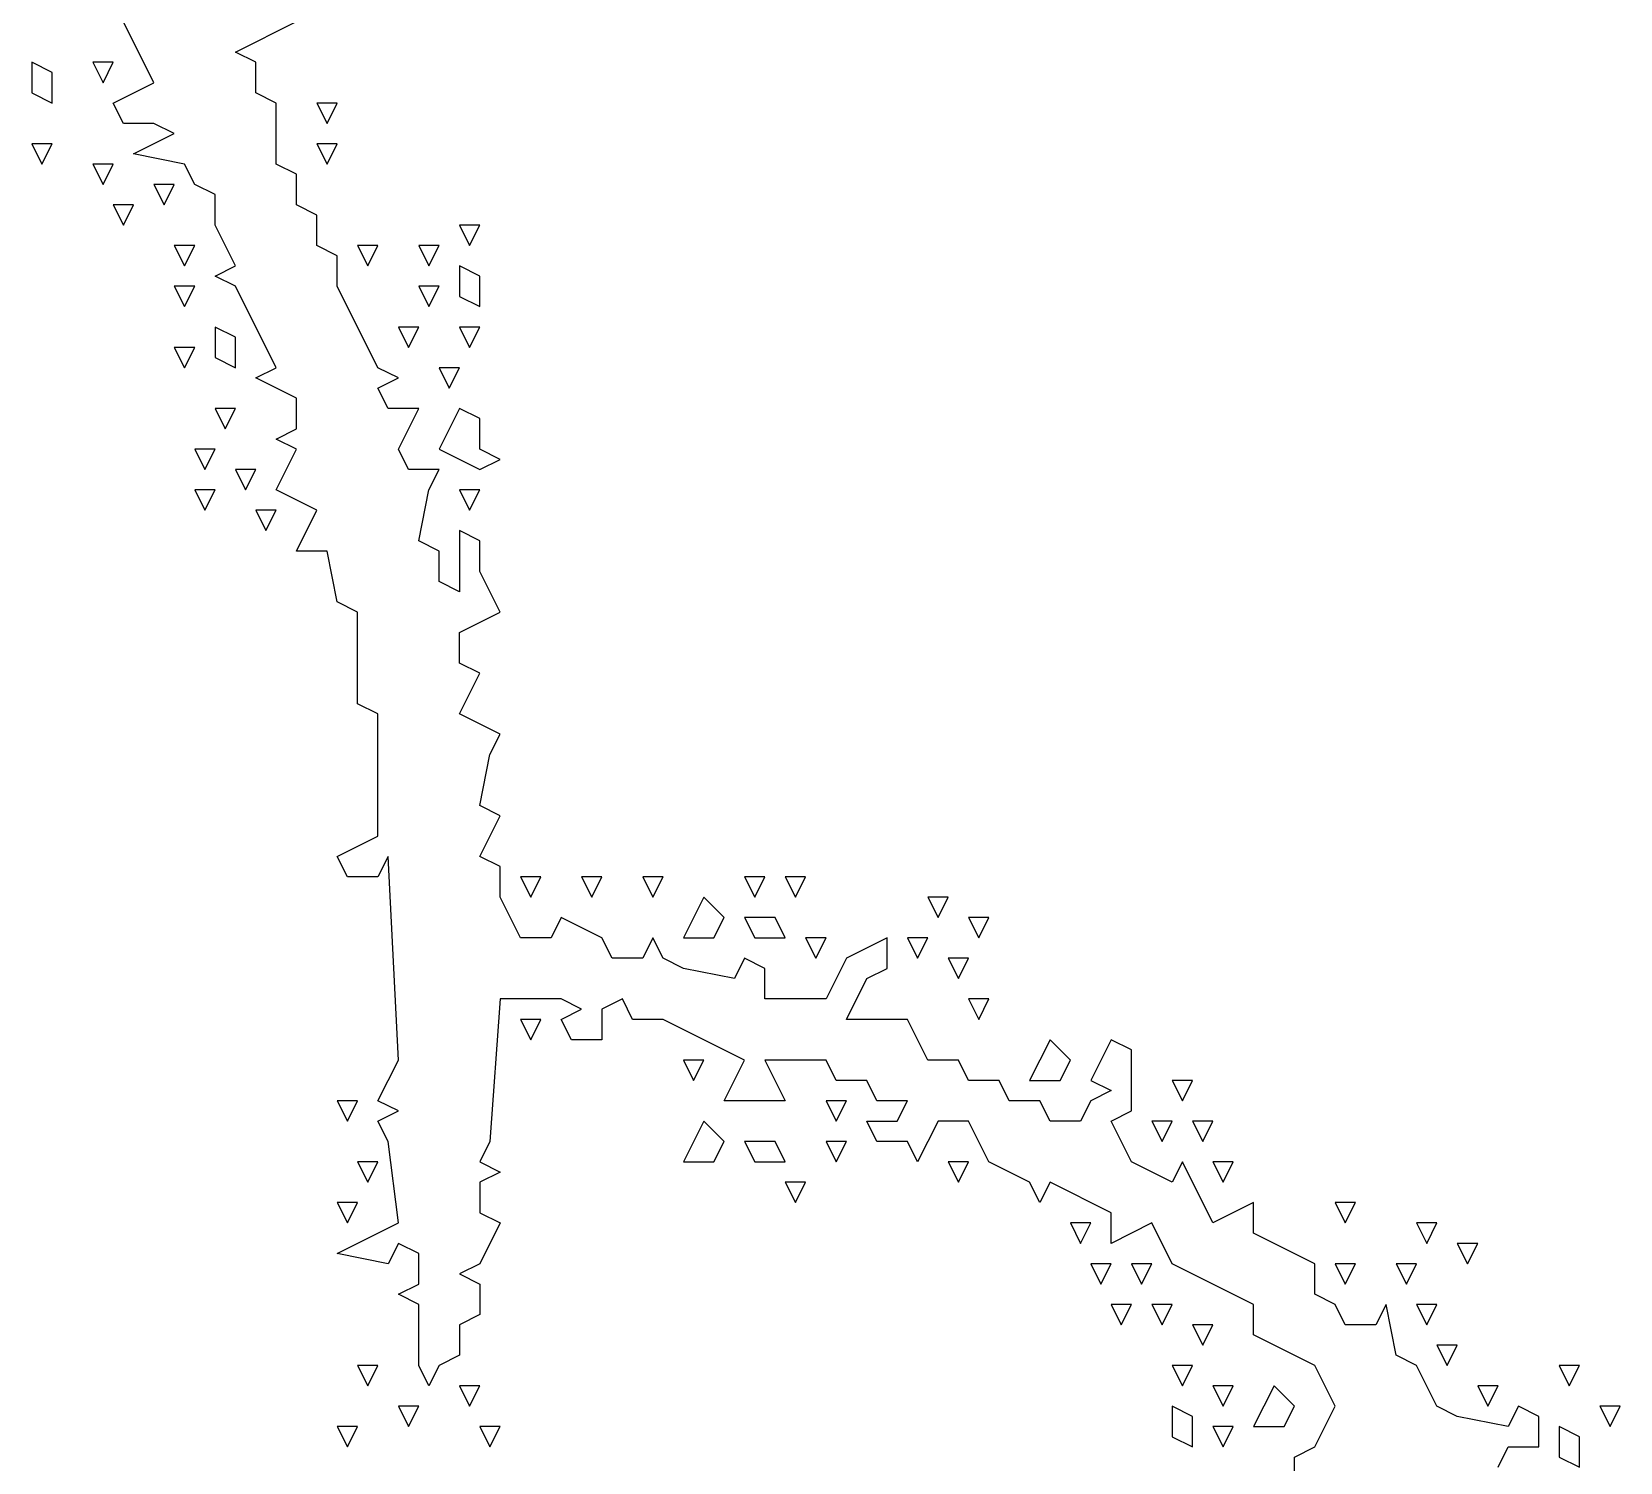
# Model space of a CAD drawing. Extents: x 2 to 124, y 0 to 170.
# Drawn here: x 70.11 to 82.67, y 21.13 to 32.44 of the extents above; entities that cross this region are included whole.
import ezdxf

# ---------------------------------------------------------------- set-up
doc = ezdxf.new("R2010")
doc.units = 0
doc.layers.add('Layer0', color=7, linetype='Continuous')

msp = doc.modelspace()

# ---------------------------------------------------------------- linework, layer by layer
at = {"layer": 'Layer0', "color": 5, "linetype": 'CONTINUOUS'}
for p, q in [((71.07481, 32.03598, 0.1), (70.75284, 32.67992, 0.1)), ((71.71875, 32.27746, 0.1), (72.2017, 32.51894, 0.1)), ((71.87973, 32.19697, 0.1), (71.71875, 32.27746, 0.1)), ((70.1089, 32.19697, 0.1), (70.1089, 31.95549, 0.1)), ((70.26989, 32.11648, 0.1), (70.1089, 32.19697, 0.1)), ((70.59186, 32.19697, 0.1), (70.67235, 32.03598, 0.1)), ((70.75284, 32.19697, 0.1), (70.59186, 32.19697, 0.1)), ((70.67235, 32.03598, 0.1), (70.75284, 32.19697, 0.1)), ((71.87973, 31.95549, 0.1), (71.87973, 32.19697, 0.1)), ((70.26989, 31.875, 0.1), (70.26989, 32.11648, 0.1)), ((70.75284, 31.875, 0.1), (71.07481, 32.03598, 0.1)), ((70.1089, 31.95549, 0.1), (70.26989, 31.875, 0.1)), ((72.04072, 31.875, 0.1), (71.87973, 31.95549, 0.1)), ((70.83333, 31.71402, 0.1), (70.75284, 31.875, 0.1)), ((72.04072, 31.39205, 0.1), (72.04072, 31.875, 0.1)), ((72.36269, 31.875, 0.1), (72.44318, 31.71402, 0.1)), ((72.52367, 31.875, 0.1), (72.36269, 31.875, 0.1)), ((72.44318, 31.71402, 0.1), (72.52367, 31.875, 0.1)), ((71.07481, 31.71402, 0.1), (70.83333, 31.71402, 0.1)), ((71.2358, 31.63352, 0.1), (71.07481, 31.71402, 0.1)), ((70.1089, 31.55303, 0.1), (70.18939, 31.39205, 0.1)), ((70.26989, 31.55303, 0.1), (70.1089, 31.55303, 0.1)), ((70.18939, 31.39205, 0.1), (70.26989, 31.55303, 0.1)), ((70.91383, 31.47254, 0.1), (71.2358, 31.63352, 0.1)), ((72.36269, 31.55303, 0.1), (72.44318, 31.39205, 0.1)), ((72.52367, 31.55303, 0.1), (72.36269, 31.55303, 0.1)), ((72.44318, 31.39205, 0.1), (72.52367, 31.55303, 0.1)), ((70.59186, 31.39205, 0.1), (70.67235, 31.23106, 0.1)), ((70.75284, 31.39205, 0.1), (70.59186, 31.39205, 0.1)), ((70.67235, 31.23106, 0.1), (70.75284, 31.39205, 0.1)), ((71.31629, 31.39205, 0.1), (70.91383, 31.47254, 0.1)), ((71.39678, 31.23106, 0.1), (71.31629, 31.39205, 0.1)), ((72.2017, 31.31155, 0.1), (72.04072, 31.39205, 0.1)), ((72.2017, 31.07008, 0.1), (72.2017, 31.31155, 0.1)), ((71.07481, 31.23106, 0.1), (71.1553, 31.07008, 0.1)), ((71.2358, 31.23106, 0.1), (71.07481, 31.23106, 0.1)), ((71.1553, 31.07008, 0.1), (71.2358, 31.23106, 0.1)), ((71.55777, 31.15057, 0.1), (71.39678, 31.23106, 0.1)), ((71.55777, 30.90909, 0.1), (71.55777, 31.15057, 0.1)), ((70.75284, 31.07008, 0.1), (70.83333, 30.90909, 0.1)), ((70.91383, 31.07008, 0.1), (70.75284, 31.07008, 0.1)), ((70.83333, 30.90909, 0.1), (70.91383, 31.07008, 0.1)), ((72.36269, 30.98958, 0.1), (72.2017, 31.07008, 0.1)), ((71.71875, 30.58712, 0.1), (71.55777, 30.90909, 0.1)), ((72.36269, 30.74811, 0.1), (72.36269, 30.98958, 0.1)), ((73.48958, 30.90909, 0.1), (73.57008, 30.74811, 0.1)), ((73.65057, 30.90909, 0.1), (73.48958, 30.90909, 0.1)), ((73.57008, 30.74811, 0.1), (73.65057, 30.90909, 0.1)), ((71.2358, 30.74811, 0.1), (71.31629, 30.58712, 0.1)), ((71.39678, 30.74811, 0.1), (71.2358, 30.74811, 0.1)), ((71.31629, 30.58712, 0.1), (71.39678, 30.74811, 0.1)), ((72.52367, 30.66761, 0.1), (72.36269, 30.74811, 0.1)), ((72.52367, 30.42614, 0.1), (72.52367, 30.66761, 0.1)), ((72.68466, 30.74811, 0.1), (72.76515, 30.58712, 0.1)), ((72.84564, 30.74811, 0.1), (72.68466, 30.74811, 0.1)), ((72.76515, 30.58712, 0.1), (72.84564, 30.74811, 0.1)), ((73.16761, 30.74811, 0.1), (73.24811, 30.58712, 0.1)), ((73.3286, 30.74811, 0.1), (73.16761, 30.74811, 0.1)), ((73.24811, 30.58712, 0.1), (73.3286, 30.74811, 0.1)), ((71.55777, 30.50663, 0.1), (71.71875, 30.58712, 0.1)), ((73.48958, 30.58712, 0.1), (73.48958, 30.34564, 0.1)), ((73.65057, 30.50663, 0.1), (73.48958, 30.58712, 0.1)), ((71.2358, 30.42614, 0.1), (71.31629, 30.26515, 0.1)), ((71.39678, 30.42614, 0.1), (71.2358, 30.42614, 0.1)), ((71.31629, 30.26515, 0.1), (71.39678, 30.42614, 0.1)), ((71.71875, 30.42614, 0.1), (71.55777, 30.50663, 0.1)), ((72.04072, 29.7822, 0.1), (71.71875, 30.42614, 0.1)), ((72.84564, 29.7822, 0.1), (72.52367, 30.42614, 0.1)), ((73.16761, 30.42614, 0.1), (73.24811, 30.26515, 0.1)), ((73.3286, 30.42614, 0.1), (73.16761, 30.42614, 0.1)), ((73.24811, 30.26515, 0.1), (73.3286, 30.42614, 0.1)), ((73.65057, 30.26515, 0.1), (73.65057, 30.50663, 0.1)), ((73.48958, 30.34564, 0.1), (73.65057, 30.26515, 0.1)), ((71.55777, 30.10417, 0.1), (71.55777, 29.86269, 0.1)), ((71.71875, 30.02367, 0.1), (71.55777, 30.10417, 0.1)), ((71.71875, 29.7822, 0.1), (71.71875, 30.02367, 0.1)), ((73.00663, 30.10417, 0.1), (73.08712, 29.94318, 0.1)), ((73.16761, 30.10417, 0.1), (73.00663, 30.10417, 0.1)), ((73.08712, 29.94318, 0.1), (73.16761, 30.10417, 0.1)), ((73.48958, 30.10417, 0.1), (73.57008, 29.94318, 0.1)), ((73.65057, 30.10417, 0.1), (73.48958, 30.10417, 0.1)), ((73.57008, 29.94318, 0.1), (73.65057, 30.10417, 0.1)), ((71.2358, 29.94318, 0.1), (71.31629, 29.7822, 0.1)), ((71.39678, 29.94318, 0.1), (71.2358, 29.94318, 0.1)), ((71.31629, 29.7822, 0.1), (71.39678, 29.94318, 0.1)), ((71.55777, 29.86269, 0.1), (71.71875, 29.7822, 0.1)), ((71.87973, 29.7017, 0.1), (72.04072, 29.7822, 0.1)), ((73.00663, 29.7017, 0.1), (72.84564, 29.7822, 0.1)), ((73.3286, 29.7822, 0.1), (73.40909, 29.62121, 0.1)), ((73.48958, 29.7822, 0.1), (73.3286, 29.7822, 0.1)), ((73.40909, 29.62121, 0.1), (73.48958, 29.7822, 0.1)), ((72.2017, 29.54072, 0.1), (71.87973, 29.7017, 0.1)), ((72.84564, 29.62121, 0.1), (73.00663, 29.7017, 0.1)), ((72.2017, 29.29924, 0.1), (72.2017, 29.54072, 0.1)), ((72.92614, 29.46023, 0.1), (72.84564, 29.62121, 0.1)), ((71.55777, 29.46023, 0.1), (71.63826, 29.29924, 0.1)), ((71.71875, 29.46023, 0.1), (71.55777, 29.46023, 0.1)), ((71.63826, 29.29924, 0.1), (71.71875, 29.46023, 0.1)), ((73.16761, 29.46023, 0.1), (72.92614, 29.46023, 0.1)), ((73.00663, 29.13826, 0.1), (73.16761, 29.46023, 0.1)), ((73.48958, 29.46023, 0.1), (73.3286, 29.13826, 0.1)), ((73.65057, 29.37973, 0.1), (73.48958, 29.46023, 0.1)), ((72.04072, 29.21875, 0.1), (72.2017, 29.29924, 0.1)), ((73.65057, 29.13826, 0.1), (73.65057, 29.37973, 0.1)), ((71.39678, 29.13826, 0.1), (71.47727, 28.97727, 0.1)), ((71.55777, 29.13826, 0.1), (71.39678, 29.13826, 0.1)), ((71.47727, 28.97727, 0.1), (71.55777, 29.13826, 0.1)), ((72.2017, 29.13826, 0.1), (72.04072, 29.21875, 0.1)), ((72.04072, 28.81629, 0.1), (72.2017, 29.13826, 0.1)), ((73.08712, 28.97727, 0.1), (73.00663, 29.13826, 0.1)), ((73.3286, 29.13826, 0.1), (73.65057, 28.97727, 0.1)), ((73.81155, 29.05777, 0.1), (73.65057, 29.13826, 0.1)), ((73.65057, 28.97727, 0.1), (73.81155, 29.05777, 0.1)), ((71.71875, 28.97727, 0.1), (71.79924, 28.81629, 0.1)), ((71.87973, 28.97727, 0.1), (71.71875, 28.97727, 0.1)), ((71.79924, 28.81629, 0.1), (71.87973, 28.97727, 0.1)), ((73.3286, 28.97727, 0.1), (73.08712, 28.97727, 0.1)), ((73.24811, 28.81629, 0.1), (73.3286, 28.97727, 0.1)), ((71.39678, 28.81629, 0.1), (71.47727, 28.6553, 0.1)), ((71.55777, 28.81629, 0.1), (71.39678, 28.81629, 0.1)), ((71.47727, 28.6553, 0.1), (71.55777, 28.81629, 0.1)), ((72.36269, 28.6553, 0.1), (72.04072, 28.81629, 0.1)), ((73.16761, 28.41383, 0.1), (73.24811, 28.81629, 0.1)), ((73.48958, 28.81629, 0.1), (73.57008, 28.6553, 0.1)), ((73.65057, 28.81629, 0.1), (73.48958, 28.81629, 0.1)), ((73.57008, 28.6553, 0.1), (73.65057, 28.81629, 0.1)), ((71.87973, 28.6553, 0.1), (71.96023, 28.49432, 0.1)), ((72.04072, 28.6553, 0.1), (71.87973, 28.6553, 0.1)), ((71.96023, 28.49432, 0.1), (72.04072, 28.6553, 0.1)), ((72.2017, 28.33333, 0.1), (72.36269, 28.6553, 0.1)), ((73.3286, 28.33333, 0.1), (73.16761, 28.41383, 0.1)), ((73.65057, 28.41383, 0.1), (73.48958, 28.49432, 0.1)), ((73.48958, 28.49432, 0.1), (73.48958, 28.01136, 0.1)), ((73.65057, 28.17235, 0.1), (73.65057, 28.41383, 0.1)), ((72.44318, 28.33333, 0.1), (72.2017, 28.33333, 0.1)), ((72.52367, 27.93087, 0.1), (72.44318, 28.33333, 0.1)), ((73.3286, 28.09186, 0.1), (73.3286, 28.33333, 0.1)), ((73.81155, 27.85038, 0.1), (73.65057, 28.17235, 0.1)), ((73.48958, 28.01136, 0.1), (73.3286, 28.09186, 0.1)), ((72.68466, 27.85038, 0.1), (72.52367, 27.93087, 0.1)), ((72.68466, 27.12595, 0.1), (72.68466, 27.85038, 0.1)), ((73.48958, 27.68939, 0.1), (73.81155, 27.85038, 0.1)), ((73.48958, 27.44792, 0.1), (73.48958, 27.68939, 0.1)), ((73.65057, 27.36742, 0.1), (73.48958, 27.44792, 0.1)), ((73.48958, 27.04545, 0.1), (73.65057, 27.36742, 0.1)), ((72.84564, 27.04545, 0.1), (72.68466, 27.12595, 0.1)), ((72.84564, 26.07955, 0.1), (72.84564, 27.04545, 0.1)), ((73.81155, 26.88447, 0.1), (73.48958, 27.04545, 0.1)), ((73.73106, 26.72348, 0.1), (73.81155, 26.88447, 0.1)), ((73.65057, 26.32102, 0.1), (73.73106, 26.72348, 0.1)), ((73.81155, 26.24053, 0.1), (73.65057, 26.32102, 0.1)), ((73.65057, 25.91856, 0.1), (73.81155, 26.24053, 0.1)), ((72.52367, 25.91856, 0.1), (72.84564, 26.07955, 0.1)), ((72.60417, 25.75758, 0.1), (72.52367, 25.91856, 0.1)), ((72.92614, 25.91856, 0.1), (72.84564, 25.75758, 0.1)), ((73.00663, 24.30871, 0.1), (72.92614, 25.91856, 0.1)), ((73.81155, 25.83807, 0.1), (73.65057, 25.91856, 0.1)), ((72.84564, 25.75758, 0.1), (72.60417, 25.75758, 0.1)), ((73.81155, 25.59659, 0.1), (73.81155, 25.83807, 0.1)), ((73.97254, 25.75758, 0.1), (74.05303, 25.59659, 0.1)), ((74.13352, 25.75758, 0.1), (73.97254, 25.75758, 0.1)), ((74.05303, 25.59659, 0.1), (74.13352, 25.75758, 0.1)), ((74.45549, 25.75758, 0.1), (74.53598, 25.59659, 0.1)), ((74.61648, 25.75758, 0.1), (74.45549, 25.75758, 0.1)), ((74.53598, 25.59659, 0.1), (74.61648, 25.75758, 0.1)), ((74.93845, 25.75758, 0.1), (75.01894, 25.59659, 0.1)), ((75.09943, 25.75758, 0.1), (74.93845, 25.75758, 0.1)), ((75.01894, 25.59659, 0.1), (75.09943, 25.75758, 0.1)), ((75.74337, 25.75758, 0.1), (75.82386, 25.59659, 0.1)), ((75.90436, 25.75758, 0.1), (75.74337, 25.75758, 0.1)), ((75.82386, 25.59659, 0.1), (75.90436, 25.75758, 0.1)), ((76.06534, 25.75758, 0.1), (76.14583, 25.59659, 0.1)), ((76.22633, 25.75758, 0.1), (76.06534, 25.75758, 0.1)), ((76.14583, 25.59659, 0.1), (76.22633, 25.75758, 0.1)), ((73.97254, 25.27462, 0.1), (73.81155, 25.59659, 0.1)), ((75.4214, 25.59659, 0.1), (75.26042, 25.27462, 0.1)), ((75.58239, 25.43561, 0.1), (75.4214, 25.59659, 0.1)), ((77.19223, 25.59659, 0.1), (77.27273, 25.43561, 0.1)), ((77.35322, 25.59659, 0.1), (77.19223, 25.59659, 0.1)), ((77.27273, 25.43561, 0.1), (77.35322, 25.59659, 0.1)), ((74.29451, 25.43561, 0.1), (74.21402, 25.27462, 0.1)), ((74.61648, 25.27462, 0.1), (74.29451, 25.43561, 0.1)), ((75.50189, 25.27462, 0.1), (75.58239, 25.43561, 0.1)), ((75.74337, 25.43561, 0.1), (75.82386, 25.27462, 0.1)), ((75.98485, 25.43561, 0.1), (75.74337, 25.43561, 0.1)), ((76.06534, 25.27462, 0.1), (75.98485, 25.43561, 0.1)), ((77.5142, 25.43561, 0.1), (77.5947, 25.27462, 0.1)), ((77.67519, 25.43561, 0.1), (77.5142, 25.43561, 0.1)), ((77.5947, 25.27462, 0.1), (77.67519, 25.43561, 0.1)), ((74.21402, 25.27462, 0.1), (73.97254, 25.27462, 0.1)), ((74.69697, 25.11364, 0.1), (74.61648, 25.27462, 0.1)), ((75.01894, 25.27462, 0.1), (74.93845, 25.11364, 0.1)), ((75.09943, 25.11364, 0.1), (75.01894, 25.27462, 0.1)), ((75.26042, 25.27462, 0.1), (75.50189, 25.27462, 0.1)), ((75.82386, 25.27462, 0.1), (76.06534, 25.27462, 0.1)), ((76.22633, 25.27462, 0.1), (76.30682, 25.11364, 0.1)), ((76.38731, 25.27462, 0.1), (76.22633, 25.27462, 0.1)), ((76.30682, 25.11364, 0.1), (76.38731, 25.27462, 0.1)), ((76.87027, 25.27462, 0.1), (76.5483, 25.11364, 0.1)), ((76.87027, 25.03314, 0.1), (76.87027, 25.27462, 0.1)), ((77.03125, 25.27462, 0.1), (77.11174, 25.11364, 0.1)), ((77.19223, 25.27462, 0.1), (77.03125, 25.27462, 0.1)), ((77.11174, 25.11364, 0.1), (77.19223, 25.27462, 0.1)), ((74.93845, 25.11364, 0.1), (74.69697, 25.11364, 0.1)), ((75.26042, 25.03314, 0.1), (75.09943, 25.11364, 0.1)), ((75.74337, 25.11364, 0.1), (75.66288, 24.95265, 0.1)), ((75.90436, 25.03314, 0.1), (75.74337, 25.11364, 0.1)), ((76.5483, 25.11364, 0.1), (76.38731, 24.79167, 0.1)), ((77.35322, 25.11364, 0.1), (77.43371, 24.95265, 0.1)), ((77.5142, 25.11364, 0.1), (77.35322, 25.11364, 0.1)), ((77.43371, 24.95265, 0.1), (77.5142, 25.11364, 0.1)), ((75.66288, 24.95265, 0.1), (75.26042, 25.03314, 0.1)), ((75.90436, 24.79167, 0.1), (75.90436, 25.03314, 0.1)), ((76.70928, 24.95265, 0.1), (76.87027, 25.03314, 0.1)), ((76.5483, 24.63068, 0.1), (76.70928, 24.95265, 0.1)), ((73.81155, 24.79167, 0.1), (73.73106, 23.66477, 0.1)), ((74.29451, 24.79167, 0.1), (73.81155, 24.79167, 0.1)), ((74.45549, 24.71117, 0.1), (74.29451, 24.79167, 0.1)), ((74.77746, 24.79167, 0.1), (74.61648, 24.71117, 0.1)), ((74.85795, 24.63068, 0.1), (74.77746, 24.79167, 0.1)), ((76.38731, 24.79167, 0.1), (75.90436, 24.79167, 0.1)), ((77.5142, 24.79167, 0.1), (77.5947, 24.63068, 0.1)), ((77.67519, 24.79167, 0.1), (77.5142, 24.79167, 0.1)), ((77.5947, 24.63068, 0.1), (77.67519, 24.79167, 0.1)), ((73.97254, 24.63068, 0.1), (74.05303, 24.4697, 0.1)), ((74.13352, 24.63068, 0.1), (73.97254, 24.63068, 0.1)), ((74.05303, 24.4697, 0.1), (74.13352, 24.63068, 0.1)), ((74.29451, 24.63068, 0.1), (74.45549, 24.71117, 0.1)), ((74.375, 24.4697, 0.1), (74.29451, 24.63068, 0.1)), ((74.61648, 24.71117, 0.1), (74.61648, 24.4697, 0.1)), ((75.09943, 24.63068, 0.1), (74.85795, 24.63068, 0.1)), ((75.74337, 24.30871, 0.1), (75.09943, 24.63068, 0.1)), ((77.03125, 24.63068, 0.1), (76.5483, 24.63068, 0.1)), ((77.19223, 24.30871, 0.1), (77.03125, 24.63068, 0.1)), ((74.61648, 24.4697, 0.1), (74.375, 24.4697, 0.1)), ((78.15814, 24.4697, 0.1), (77.99716, 24.14773, 0.1)), ((78.31913, 24.30871, 0.1), (78.15814, 24.4697, 0.1)), ((78.6411, 24.4697, 0.1), (78.48011, 24.14773, 0.1)), ((78.80208, 24.3892, 0.1), (78.6411, 24.4697, 0.1)), ((78.80208, 23.90625, 0.1), (78.80208, 24.3892, 0.1)), ((72.84564, 23.98674, 0.1), (73.00663, 24.30871, 0.1)), ((75.26042, 24.30871, 0.1), (75.34091, 24.14773, 0.1)), ((75.4214, 24.30871, 0.1), (75.26042, 24.30871, 0.1)), ((75.34091, 24.14773, 0.1), (75.4214, 24.30871, 0.1)), ((75.58239, 23.98674, 0.1), (75.74337, 24.30871, 0.1)), ((76.38731, 24.30871, 0.1), (75.90436, 24.30871, 0.1)), ((75.90436, 24.30871, 0.1), (76.06534, 23.98674, 0.1)), ((76.4678, 24.14773, 0.1), (76.38731, 24.30871, 0.1)), ((77.43371, 24.30871, 0.1), (77.19223, 24.30871, 0.1)), ((77.5142, 24.14773, 0.1), (77.43371, 24.30871, 0.1)), ((78.23864, 24.14773, 0.1), (78.31913, 24.30871, 0.1)), ((76.70928, 24.14773, 0.1), (76.4678, 24.14773, 0.1)), ((76.78977, 23.98674, 0.1), (76.70928, 24.14773, 0.1)), ((77.75568, 24.14773, 0.1), (77.5142, 24.14773, 0.1)), ((77.83617, 23.98674, 0.1), (77.75568, 24.14773, 0.1)), ((77.99716, 24.14773, 0.1), (78.23864, 24.14773, 0.1)), ((78.48011, 24.14773, 0.1), (78.6411, 24.06723, 0.1)), ((79.12405, 24.14773, 0.1), (79.20455, 23.98674, 0.1)), ((79.28504, 24.14773, 0.1), (79.12405, 24.14773, 0.1)), ((79.20455, 23.98674, 0.1), (79.28504, 24.14773, 0.1)), ((72.52367, 23.98674, 0.1), (72.60417, 23.82576, 0.1)), ((72.68466, 23.98674, 0.1), (72.52367, 23.98674, 0.1)), ((72.60417, 23.82576, 0.1), (72.68466, 23.98674, 0.1)), ((73.00663, 23.90625, 0.1), (72.84564, 23.98674, 0.1)), ((76.06534, 23.98674, 0.1), (75.58239, 23.98674, 0.1)), ((76.38731, 23.98674, 0.1), (76.4678, 23.82576, 0.1)), ((76.5483, 23.98674, 0.1), (76.38731, 23.98674, 0.1)), ((76.4678, 23.82576, 0.1), (76.5483, 23.98674, 0.1)), ((77.03125, 23.98674, 0.1), (76.78977, 23.98674, 0.1)), ((76.95076, 23.82576, 0.1), (77.03125, 23.98674, 0.1)), ((78.07765, 23.98674, 0.1), (77.83617, 23.98674, 0.1)), ((78.15814, 23.82576, 0.1), (78.07765, 23.98674, 0.1)), ((78.48011, 23.98674, 0.1), (78.39962, 23.82576, 0.1)), ((78.6411, 24.06723, 0.1), (78.48011, 23.98674, 0.1)), ((72.84564, 23.82576, 0.1), (73.00663, 23.90625, 0.1)), ((78.6411, 23.82576, 0.1), (78.80208, 23.90625, 0.1)), ((72.92614, 23.66477, 0.1), (72.84564, 23.82576, 0.1)), ((75.4214, 23.82576, 0.1), (75.26042, 23.50379, 0.1)), ((75.58239, 23.66477, 0.1), (75.4214, 23.82576, 0.1)), ((76.78977, 23.66477, 0.1), (76.70928, 23.82576, 0.1)), ((76.70928, 23.82576, 0.1), (76.95076, 23.82576, 0.1)), ((77.27273, 23.82576, 0.1), (77.11174, 23.50379, 0.1)), ((77.5142, 23.82576, 0.1), (77.27273, 23.82576, 0.1)), ((77.67519, 23.50379, 0.1), (77.5142, 23.82576, 0.1)), ((78.39962, 23.82576, 0.1), (78.15814, 23.82576, 0.1)), ((78.80208, 23.50379, 0.1), (78.6411, 23.82576, 0.1)), ((78.96307, 23.82576, 0.1), (79.04356, 23.66477, 0.1)), ((79.12405, 23.82576, 0.1), (78.96307, 23.82576, 0.1)), ((79.04356, 23.66477, 0.1), (79.12405, 23.82576, 0.1)), ((79.28504, 23.82576, 0.1), (79.36553, 23.66477, 0.1)), ((79.44602, 23.82576, 0.1), (79.28504, 23.82576, 0.1)), ((79.36553, 23.66477, 0.1), (79.44602, 23.82576, 0.1)), ((73.00663, 23.02083, 0.1), (72.92614, 23.66477, 0.1)), ((73.73106, 23.66477, 0.1), (73.65057, 23.50379, 0.1)), ((75.50189, 23.50379, 0.1), (75.58239, 23.66477, 0.1)), ((75.74337, 23.66477, 0.1), (75.82386, 23.50379, 0.1)), ((75.98485, 23.66477, 0.1), (75.74337, 23.66477, 0.1)), ((76.06534, 23.50379, 0.1), (75.98485, 23.66477, 0.1)), ((76.38731, 23.66477, 0.1), (76.4678, 23.50379, 0.1)), ((76.5483, 23.66477, 0.1), (76.38731, 23.66477, 0.1)), ((76.4678, 23.50379, 0.1), (76.5483, 23.66477, 0.1)), ((77.03125, 23.66477, 0.1), (76.78977, 23.66477, 0.1)), ((77.11174, 23.50379, 0.1), (77.03125, 23.66477, 0.1)), ((72.68466, 23.50379, 0.1), (72.76515, 23.3428, 0.1)), ((72.84564, 23.50379, 0.1), (72.68466, 23.50379, 0.1)), ((72.76515, 23.3428, 0.1), (72.84564, 23.50379, 0.1)), ((73.65057, 23.50379, 0.1), (73.81155, 23.4233, 0.1)), ((75.26042, 23.50379, 0.1), (75.50189, 23.50379, 0.1)), ((75.82386, 23.50379, 0.1), (76.06534, 23.50379, 0.1)), ((77.35322, 23.50379, 0.1), (77.43371, 23.3428, 0.1)), ((77.5142, 23.50379, 0.1), (77.35322, 23.50379, 0.1)), ((77.43371, 23.3428, 0.1), (77.5142, 23.50379, 0.1)), ((77.99716, 23.3428, 0.1), (77.67519, 23.50379, 0.1)), ((79.12405, 23.3428, 0.1), (78.80208, 23.50379, 0.1)), ((79.20455, 23.50379, 0.1), (79.12405, 23.3428, 0.1)), ((79.44602, 23.02083, 0.1), (79.20455, 23.50379, 0.1)), ((79.44602, 23.50379, 0.1), (79.52652, 23.3428, 0.1)), ((79.60701, 23.50379, 0.1), (79.44602, 23.50379, 0.1)), ((79.52652, 23.3428, 0.1), (79.60701, 23.50379, 0.1)), ((73.81155, 23.4233, 0.1), (73.65057, 23.3428, 0.1)), ((73.65057, 23.3428, 0.1), (73.65057, 23.10133, 0.1)), ((76.06534, 23.3428, 0.1), (76.14583, 23.18182, 0.1)), ((76.22633, 23.3428, 0.1), (76.06534, 23.3428, 0.1)), ((76.14583, 23.18182, 0.1), (76.22633, 23.3428, 0.1)), ((78.07765, 23.18182, 0.1), (77.99716, 23.3428, 0.1)), ((78.15814, 23.3428, 0.1), (78.07765, 23.18182, 0.1)), ((78.6411, 23.10133, 0.1), (78.15814, 23.3428, 0.1)), ((72.52367, 23.18182, 0.1), (72.60417, 23.02083, 0.1)), ((72.68466, 23.18182, 0.1), (72.52367, 23.18182, 0.1)), ((72.60417, 23.02083, 0.1), (72.68466, 23.18182, 0.1)), ((79.76799, 23.18182, 0.1), (79.44602, 23.02083, 0.1)), ((79.76799, 22.94034, 0.1), (79.76799, 23.18182, 0.1)), ((80.41193, 23.18182, 0.1), (80.49242, 23.02083, 0.1)), ((80.57292, 23.18182, 0.1), (80.41193, 23.18182, 0.1)), ((80.49242, 23.02083, 0.1), (80.57292, 23.18182, 0.1)), ((72.52367, 22.77936, 0.1), (73.00663, 23.02083, 0.1)), ((73.65057, 23.10133, 0.1), (73.81155, 23.02083, 0.1)), ((73.81155, 23.02083, 0.1), (73.65057, 22.69886, 0.1)), ((78.31913, 23.02083, 0.1), (78.39962, 22.85985, 0.1)), ((78.48011, 23.02083, 0.1), (78.31913, 23.02083, 0.1)), ((78.39962, 22.85985, 0.1), (78.48011, 23.02083, 0.1)), ((78.6411, 22.85985, 0.1), (78.6411, 23.10133, 0.1)), ((78.96307, 23.02083, 0.1), (78.6411, 22.85985, 0.1)), ((79.12405, 22.69886, 0.1), (78.96307, 23.02083, 0.1)), ((81.05587, 23.02083, 0.1), (81.13636, 22.85985, 0.1)), ((81.21686, 23.02083, 0.1), (81.05587, 23.02083, 0.1)), ((81.13636, 22.85985, 0.1), (81.21686, 23.02083, 0.1)), ((73.00663, 22.85985, 0.1), (72.92614, 22.69886, 0.1)), ((73.16761, 22.77936, 0.1), (73.00663, 22.85985, 0.1)), ((80.25095, 22.69886, 0.1), (79.76799, 22.94034, 0.1)), ((81.37784, 22.85985, 0.1), (81.45833, 22.69886, 0.1)), ((81.53883, 22.85985, 0.1), (81.37784, 22.85985, 0.1)), ((81.45833, 22.69886, 0.1), (81.53883, 22.85985, 0.1)), ((72.92614, 22.69886, 0.1), (72.52367, 22.77936, 0.1)), ((73.16761, 22.53788, 0.1), (73.16761, 22.77936, 0.1)), ((73.65057, 22.69886, 0.1), (73.48958, 22.61837, 0.1)), ((73.48958, 22.61837, 0.1), (73.65057, 22.53788, 0.1)), ((78.48011, 22.69886, 0.1), (78.56061, 22.53788, 0.1)), ((78.6411, 22.69886, 0.1), (78.48011, 22.69886, 0.1)), ((78.56061, 22.53788, 0.1), (78.6411, 22.69886, 0.1)), ((78.80208, 22.69886, 0.1), (78.88258, 22.53788, 0.1)), ((78.96307, 22.69886, 0.1), (78.80208, 22.69886, 0.1)), ((78.88258, 22.53788, 0.1), (78.96307, 22.69886, 0.1)), ((79.76799, 22.37689, 0.1), (79.12405, 22.69886, 0.1)), ((80.25095, 22.45739, 0.1), (80.25095, 22.69886, 0.1)), ((80.41193, 22.69886, 0.1), (80.49242, 22.53788, 0.1)), ((80.57292, 22.69886, 0.1), (80.41193, 22.69886, 0.1)), ((80.49242, 22.53788, 0.1), (80.57292, 22.69886, 0.1)), ((80.89489, 22.69886, 0.1), (80.97538, 22.53788, 0.1)), ((81.05587, 22.69886, 0.1), (80.89489, 22.69886, 0.1)), ((80.97538, 22.53788, 0.1), (81.05587, 22.69886, 0.1)), ((73.00663, 22.45739, 0.1), (73.16761, 22.53788, 0.1)), ((73.65057, 22.53788, 0.1), (73.65057, 22.2964, 0.1)), ((73.16761, 22.37689, 0.1), (73.00663, 22.45739, 0.1)), ((73.16761, 21.89394, 0.1), (73.16761, 22.37689, 0.1)), ((78.6411, 22.37689, 0.1), (78.72159, 22.21591, 0.1)), ((78.80208, 22.37689, 0.1), (78.6411, 22.37689, 0.1)), ((78.72159, 22.21591, 0.1), (78.80208, 22.37689, 0.1)), ((78.96307, 22.37689, 0.1), (79.04356, 22.21591, 0.1)), ((79.12405, 22.37689, 0.1), (78.96307, 22.37689, 0.1)), ((79.04356, 22.21591, 0.1), (79.12405, 22.37689, 0.1)), ((79.76799, 22.13542, 0.1), (79.76799, 22.37689, 0.1)), ((80.41193, 22.37689, 0.1), (80.25095, 22.45739, 0.1)), ((80.49242, 22.21591, 0.1), (80.41193, 22.37689, 0.1)), ((80.81439, 22.37689, 0.1), (80.7339, 22.21591, 0.1)), ((80.89489, 21.97443, 0.1), (80.81439, 22.37689, 0.1)), ((81.05587, 22.37689, 0.1), (81.13636, 22.21591, 0.1)), ((81.21686, 22.37689, 0.1), (81.05587, 22.37689, 0.1)), ((81.13636, 22.21591, 0.1), (81.21686, 22.37689, 0.1)), ((73.65057, 22.2964, 0.1), (73.48958, 22.21591, 0.1)), ((73.48958, 22.21591, 0.1), (73.48958, 21.97443, 0.1)), ((79.28504, 22.21591, 0.1), (79.36553, 22.05492, 0.1)), ((79.44602, 22.21591, 0.1), (79.28504, 22.21591, 0.1)), ((79.36553, 22.05492, 0.1), (79.44602, 22.21591, 0.1)), ((80.25095, 21.89394, 0.1), (79.76799, 22.13542, 0.1)), ((80.7339, 22.21591, 0.1), (80.49242, 22.21591, 0.1)), ((81.21686, 22.05492, 0.1), (81.29735, 21.89394, 0.1)), ((81.37784, 22.05492, 0.1), (81.21686, 22.05492, 0.1)), ((81.29735, 21.89394, 0.1), (81.37784, 22.05492, 0.1)), ((72.68466, 21.89394, 0.1), (72.76515, 21.73295, 0.1)), ((72.84564, 21.89394, 0.1), (72.68466, 21.89394, 0.1)), ((72.76515, 21.73295, 0.1), (72.84564, 21.89394, 0.1)), ((73.24811, 21.73295, 0.1), (73.16761, 21.89394, 0.1)), ((73.3286, 21.89394, 0.1), (73.24811, 21.73295, 0.1)), ((73.48958, 21.97443, 0.1), (73.3286, 21.89394, 0.1)), ((79.12405, 21.89394, 0.1), (79.20455, 21.73295, 0.1)), ((79.28504, 21.89394, 0.1), (79.12405, 21.89394, 0.1)), ((79.20455, 21.73295, 0.1), (79.28504, 21.89394, 0.1)), ((80.41193, 21.57197, 0.1), (80.25095, 21.89394, 0.1)), ((81.05587, 21.89394, 0.1), (80.89489, 21.97443, 0.1)), ((81.21686, 21.57197, 0.1), (81.05587, 21.89394, 0.1)), ((82.18277, 21.89394, 0.1), (82.26326, 21.73295, 0.1)), ((82.34375, 21.89394, 0.1), (82.18277, 21.89394, 0.1)), ((82.26326, 21.73295, 0.1), (82.34375, 21.89394, 0.1)), ((73.48958, 21.73295, 0.1), (73.57008, 21.57197, 0.1)), ((73.65057, 21.73295, 0.1), (73.48958, 21.73295, 0.1)), ((73.57008, 21.57197, 0.1), (73.65057, 21.73295, 0.1)), ((79.44602, 21.73295, 0.1), (79.52652, 21.57197, 0.1)), ((79.60701, 21.73295, 0.1), (79.44602, 21.73295, 0.1)), ((79.52652, 21.57197, 0.1), (79.60701, 21.73295, 0.1)), ((79.92898, 21.73295, 0.1), (79.76799, 21.41098, 0.1)), ((80.08996, 21.57197, 0.1), (79.92898, 21.73295, 0.1)), ((81.53883, 21.73295, 0.1), (81.61932, 21.57197, 0.1)), ((81.69981, 21.73295, 0.1), (81.53883, 21.73295, 0.1)), ((81.61932, 21.57197, 0.1), (81.69981, 21.73295, 0.1)), ((73.00663, 21.57197, 0.1), (73.08712, 21.41098, 0.1)), ((73.16761, 21.57197, 0.1), (73.00663, 21.57197, 0.1)), ((73.08712, 21.41098, 0.1), (73.16761, 21.57197, 0.1)), ((79.12405, 21.57197, 0.1), (79.12405, 21.33049, 0.1)), ((79.28504, 21.49148, 0.1), (79.12405, 21.57197, 0.1)), ((79.28504, 21.25, 0.1), (79.28504, 21.49148, 0.1)), ((80.00947, 21.41098, 0.1), (80.08996, 21.57197, 0.1)), ((80.25095, 21.25, 0.1), (80.41193, 21.57197, 0.1)), ((81.37784, 21.49148, 0.1), (81.21686, 21.57197, 0.1)), ((81.7803, 21.41098, 0.1), (81.37784, 21.49148, 0.1)), ((81.8608, 21.57197, 0.1), (81.7803, 21.41098, 0.1)), ((82.02178, 21.49148, 0.1), (81.8608, 21.57197, 0.1)), ((82.02178, 21.25, 0.1), (82.02178, 21.49148, 0.1)), ((82.50473, 21.57197, 0.1), (82.58523, 21.41098, 0.1)), ((82.66572, 21.57197, 0.1), (82.50473, 21.57197, 0.1)), ((82.58523, 21.41098, 0.1), (82.66572, 21.57197, 0.1)), ((72.52367, 21.41098, 0.1), (72.60417, 21.25, 0.1)), ((72.68466, 21.41098, 0.1), (72.52367, 21.41098, 0.1)), ((72.60417, 21.25, 0.1), (72.68466, 21.41098, 0.1)), ((73.65057, 21.41098, 0.1), (73.73106, 21.25, 0.1)), ((73.81155, 21.41098, 0.1), (73.65057, 21.41098, 0.1)), ((73.73106, 21.25, 0.1), (73.81155, 21.41098, 0.1)), ((79.44602, 21.41098, 0.1), (79.52652, 21.25, 0.1)), ((79.60701, 21.41098, 0.1), (79.44602, 21.41098, 0.1)), ((79.52652, 21.25, 0.1), (79.60701, 21.41098, 0.1)), ((79.76799, 21.41098, 0.1), (80.00947, 21.41098, 0.1)), ((82.18277, 21.41098, 0.1), (82.18277, 21.16951, 0.1)), ((82.34375, 21.33049, 0.1), (82.18277, 21.41098, 0.1)), ((79.12405, 21.33049, 0.1), (79.28504, 21.25, 0.1)), ((80.08996, 21.16951, 0.1), (80.25095, 21.25, 0.1)), ((81.69981, 21.08902, 0.1), (81.7803, 21.25, 0.1)), ((81.7803, 21.25, 0.1), (82.02178, 21.25, 0.1)), ((82.34375, 21.08902, 0.1), (82.34375, 21.33049, 0.1)), ((80.08996, 20.92803, 0.1), (80.08996, 21.16951, 0.1)), ((82.18277, 21.16951, 0.1), (82.34375, 21.08902, 0.1))]:
    msp.add_line(p, q, dxfattribs=at)

doc.saveas('drawing.dxf')
